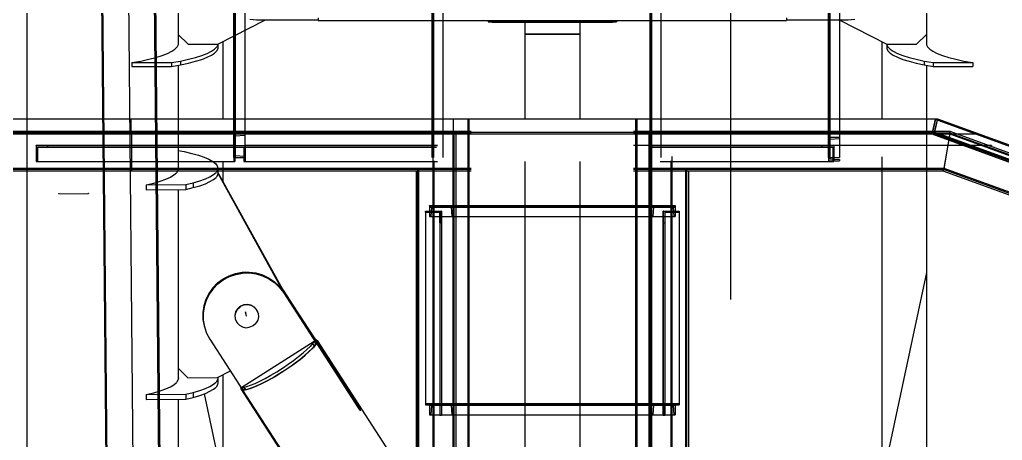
# Model space of a CAD drawing. Header units: millimetres. Extents: x 150209.93 to 150215.05, y 136675.65 to 136679.93.
# Drawn here: x 150213.5077 to 150213.6069, y 136676.4358 to 136676.4782 of the extents above; entities that cross this region are included whole.
import ezdxf

# ---------------------------------------------------------------- set-up
doc = ezdxf.new("R2010")
doc.units = ezdxf.units.MM
doc.header["$LTSCALE"] = 0.25
for name, pattern in [('CENTER', [50.8, 31.75, -6.35, 6.35, -6.35]), ('XKITLINE00', [0]), ('XKITLINE02', [4, 2, -2]), ('XKITLINE03', [6, 3, -1, 1, -1])]:
    doc.linetypes.add(name, pattern=pattern)

# ---------------------------------------------------------------- blocks, each defined once
blk = doc.blocks.new('çatıı')
at = {"color": 8, "linetype": 'CENTER'}
for p, q in [((22900, 3985.69), (22900, 5629.8)), ((23255, 3096.7), (23255, 4763.35)), ((23075, 3440.27), (22900, 4260.27)), ((23430, 3440.27), (22900, 4260.27)), ((23255, 3440.27), (23430, 4260.27)), ((22916.09, 4150.03), (22930.92, 4150.17)), ((23010.75, 4088.39), (23010.18, 4090.32))]:
    blk.add_line(p, q, dxfattribs=at)
at = {"color": 116, "linetype": 'XKITLINE02', "true_color": 0x136734}
for p, q in [((22935.26, 4489.36), (22939.69, 4010.19)), ((22935.86, 4489.37), (22940.29, 4010.19)), ((22961.96, 4489.61), (22966.39, 4010.43)), ((22962.56, 4489.61), (22966.99, 4010.44)), ((23004.32, 4292.28), (23004.32, 4168.28)), ((23004.32, 4292.28), (23004.32, 4229.63)), ((23005.02, 4292.28), (23005.02, 4168.28)), ((23009.82, 4292.28), (23009.82, 4168.28)), ((23009.82, 4292.28), (23009.82, 4232.45)), ((23104.32, 4292.28), (23104.32, 4168.28)), ((23104.32, 4292.28), (23104.32, 4237.42)), ((23105.02, 4292.28), (23105.02, 4168.28)), ((23109.82, 4292.28), (23109.82, 4168.28)), ((23109.82, 4292.28), (23109.82, 4237.42)), ((23214.32, 4280.27), (23214.32, 4168.27)), ((23214.32, 4280.27), (23214.32, 4237.42)), ((23215.02, 4280.27), (23215.02, 4168.27)), ((23219.82, 4280.27), (23219.82, 4168.27)), ((23219.82, 4280.27), (23219.82, 4237.42)), ((23304.32, 4280.28), (23304.32, 4168.27)), ((23304.32, 4280.28), (23304.32, 4237.82)), ((23305.02, 4280.28), (23305.02, 4168.27)), ((23309.82, 4280.28), (23309.82, 4168.27)), ((23309.82, 4280.28), (23309.82, 4237.75)), ((23214.97, 4209.89), (23214.97, 4010.31)), ((22823.8, 4187.77), (22951.92, 4187.77)), ((22823.8, 4187.77), (22952.32, 4187.77)), ((22951.9, 4187.77), (22951.9, 4180.27)), ((22951.9, 4187.77), (22951.92, 4187.77)), ((22951.9, 4187.77), (22951.9, 4180.27)), ((22951.9, 4187.77), (22951.9, 4180.27)), ((22951.9, 4187.77), (22976.2, 4187.77)), ((22951.92, 4187.77), (22951.93, 4181.12)), ((22952.3, 4187.77), (22952.29, 4181.12)), ((22952.32, 4187.77), (22952.32, 4180.27)), ((23115, 4187.77), (23115, 4010.31)), ((23122.41, 4187.77), (23122.41, 3000.84)), ((23122.94, 4187.77), (23122.94, 3002.41)), ((23207.04, 4187.77), (23207.04, 3002.41)), ((23207.57, 4187.77), (23207.57, 3000.84)), ((23353.8, 4187.77), (23359.4, 4187.77)), ((23358.3, 4187.77), (23356.46, 4180.27)), ((23358.24, 4187.58), (23356.46, 4180.25)), ((23358.29, 4187.59), (23356.74, 4181.1)), ((23358.35, 4187.77), (23356.75, 4181.12)), ((23359.4, 4187.77), (23357.56, 4180.27)), ((23359.4, 4187.82), (23357.61, 4180.49)), ((23359.36, 4187.77), (23357.7, 4181.12)), ((23359.35, 4187.81), (23357.74, 4181.31)), ((23358.24, 4187.58), (23358.29, 4187.59)), ((23358.24, 4187.58), (23612.09, 4094.88)), ((23358.29, 4187.59), (23612.16, 4094.88)), ((23359.35, 4187.81), (23359.4, 4187.82)), ((23359.35, 4187.81), (23613.75, 4094.91)), ((23359.36, 4187.77), (23359.4, 4187.77)), ((23359.4, 4187.82), (23506.2, 4134.22)), ((22778.75, 4180.27), (22952.32, 4180.27)), ((22778.93, 4181.12), (22952.29, 4181.12)), ((22789.07, 4181.58), (22952.64, 4181.58)), ((22789.77, 4180.73), (22952.56, 4180.73)), ((22790.44, 4180.2), (22952.63, 4180.2)), ((22951.9, 4181.12), (22951.9, 4181.12)), ((22951.9, 4181.12), (23357.7, 4181.12)), ((22951.9, 4180.27), (22951.9, 4180.27)), ((22951.9, 4180.27), (23123.99, 4180.27)), ((22952.56, 4181.58), (22952.64, 4181.58)), ((22952.56, 4181.58), (22952.56, 4180.73)), ((22952.56, 4181.58), (22952.56, 4180.73)), ((22952.56, 4181.58), (22976.2, 4181.58)), ((22952.56, 4180.73), (22952.63, 4180.2)), ((22952.56, 4180.73), (23123.99, 4180.73)), ((22952.56, 4180.73), (22952.63, 4180.2)), ((22952.63, 4180.2), (22952.63, 4162.96)), ((22952.63, 4180.2), (23123.99, 4180.2)), ((22952.63, 4180.2), (22952.63, 4162.96)), ((22952.64, 4181.58), (22952.64, 4161.58)), ((22952.64, 4181.58), (22952.64, 4161.58)), ((23004.32, 4180.28), (23009.82, 4180.28)), ((23004.32, 4180.28), (23004.32, 4168.28)), ((23009.82, 4180.28), (23009.82, 4179.6)), ((23114.92, 3997.81), (23114.92, 4180.2)), ((23115.45, 3998.62), (23115.45, 4180.73)), ((23205.99, 4181.58), (23365.77, 4181.58)), ((23205.99, 4180.73), (23365.34, 4180.73)), ((23205.99, 4180.27), (23357.56, 4180.27)), ((23205.99, 4180.2), (23365.5, 4180.2)), ((23214.53, 3998.62), (23214.53, 4180.73)), ((23215.06, 3997.81), (23215.06, 4180.2)), ((23356.46, 4180.25), (23357.61, 4180.49)), ((23356.46, 4180.27), (23357.56, 4180.27)), ((23356.46, 4180.25), (23610.87, 4087.35)), ((23356.74, 4181.1), (23357.74, 4181.31)), ((23356.74, 4181.1), (23611.13, 4088.2)), ((23357.61, 4180.49), (23612.61, 4087.37)), ((23357.74, 4181.31), (23612.63, 4088.23)), ((23365.77, 4181.57), (23362.38, 4161.52)), ((23365.77, 4181.58), (23362.4, 4161.58)), ((23365.51, 4180.19), (23362.58, 4162.91)), ((23365.5, 4180.2), (23362.6, 4162.96)), ((23365.48, 4181.58), (23365.34, 4180.73)), ((23365.34, 4180.73), (23365.5, 4180.2)), ((23365.5, 4181.67), (23365.35, 4180.82)), ((23365.35, 4180.82), (23619.91, 4087.84)), ((23365.35, 4180.82), (23365.51, 4180.19)), ((23365.5, 4181.67), (23506.2, 4130.28)), ((23365.51, 4180.19), (23620.34, 4087.12)), ((23005.02, 4179.21), (23009.82, 4179.6)), ((23005.02, 4179.21), (23005.02, 4169.34)), ((23304.32, 4178.56), (23309.82, 4178.56)), ((23304.32, 4178.56), (23304.32, 4166.56)), ((23305.02, 4177.5), (23309.82, 4177.88)), ((23305.02, 4177.5), (23305.02, 4167.62)), ((23309.82, 4178.56), (23309.82, 4177.88)), ((22904.62, 4174.29), (23009.91, 4174.29)), ((22904.62, 4174.29), (22904.62, 4166.29)), ((22905.19, 4173.49), (23009.91, 4173.49)), ((22905.19, 4173.49), (22905.19, 4166.29)), ((22910.3, 4174.29), (22910.3, 4173.49)), ((22910.3, 4173.49), (23009.91, 4173.49)), ((23004.17, 4174.29), (23107.07, 4174.29)), ((23004.17, 4174.29), (23004.17, 4173.49)), ((23004.17, 4173.49), (23106.49, 4173.49)), ((23004.23, 4174.29), (23004.23, 4166.29)), ((23004.8, 4173.49), (23004.8, 4166.29)), ((23009.4, 4173.49), (23009.4, 4166.29)), ((23009.91, 4174.29), (23009.91, 4173.49)), ((23009.98, 4174.29), (23009.98, 4166.29)), ((23213.88, 4174.29), (23307.07, 4174.29)), ((23213.88, 4173.49), (23306.46, 4173.49)), ((23300.97, 4174.29), (23300.97, 4173.49)), ((23306.46, 4173.49), (23306.46, 4166.29)), ((23307.07, 4174.29), (23307.07, 4166.29)), ((22904.62, 4166.29), (23004.8, 4166.29)), ((23004.32, 4168.28), (23009.82, 4168.28)), ((23004.32, 4168.28), (23009.82, 4168.28)), ((23005.02, 4169.34), (23009.82, 4168.96)), ((23009.4, 4166.29), (23107.07, 4166.29)), ((23009.82, 4168.96), (23009.82, 4168.28)), ((23104.64, 4168.77), (23104.64, 3002.41)), ((23105.17, 4166.61), (23105.17, 3000.84)), ((23219.37, 4166.29), (23307.07, 4166.29)), ((23224.81, 4166.61), (23224.81, 3000.84)), ((23225.34, 4168.77), (23225.34, 3002.41)), ((23304.32, 4168.27), (23309.82, 4168.27)), ((23304.32, 4166.56), (23309.82, 4166.56)), ((23305.02, 4167.62), (23309.82, 4167.24)), ((23309.82, 4167.24), (23309.82, 4166.56)), ((22807.81, 4162.96), (22952.63, 4162.96)), ((22808.2, 4162.43), (22952.56, 4162.43)), ((22823.8, 4161.58), (22952.64, 4161.58)), ((22952.63, 4162.96), (22952.56, 4162.43)), ((22952.63, 4162.96), (22952.56, 4162.43)), ((22952.56, 4162.43), (22952.56, 4161.58)), ((22952.56, 4162.43), (23123.99, 4162.43)), ((22952.56, 4162.43), (22952.56, 4161.58)), ((22952.56, 4161.58), (22952.64, 4161.58)), ((22952.56, 4161.58), (22996.28, 4161.58)), ((22952.63, 4162.96), (23123.99, 4162.96)), ((23097.15, 3998.62), (23097.15, 4162.43)), ((23097.68, 3997.81), (23097.68, 4162.96)), ((23205.99, 4162.96), (23362.6, 4162.96)), ((23205.99, 4162.43), (23362.25, 4162.43)), ((23232.3, 3997.81), (23232.3, 4162.96)), ((23232.83, 3998.62), (23232.83, 4162.43)), ((23353.8, 4161.58), (23362.4, 4161.58)), ((23362.25, 4162.47), (23362.1, 4161.62)), ((23362.1, 4161.62), (23534.52, 4098.64)), ((23362.25, 4162.43), (23362.11, 4161.58)), ((23362.6, 4162.96), (23362.25, 4162.43)), ((23362.58, 4162.91), (23362.25, 4162.47)), ((23362.25, 4162.47), (23616.15, 4069.73)), ((23362.58, 4162.91), (23616.79, 4070.06)), ((23101.02, 4140.63), (23101.02, 4141.21)), ((23101.02, 4141.21), (23109.02, 4141.21)), ((23101.02, 4141.21), (23101.02, 4043.54)), ((23101.02, 4140.63), (23108.22, 4140.63)), ((23103, 4143.96), (23227, 4143.96)), ((23103, 4143.96), (23122.5, 4143.96)), ((23103, 4143.96), (23103, 4138.46)), ((23103, 4143.96), (23103, 4138.46)), ((23103, 4143.96), (23115, 4143.96)), ((23103, 4143.26), (23227, 4143.26)), ((23104.06, 4143.26), (23103.68, 4138.46)), ((23104.06, 4143.26), (23113.93, 4143.26)), ((23108.22, 4135.4), (23108.22, 4140.63)), ((23108.22, 4140.63), (23108.22, 4038.31)), ((23109.02, 4135.4), (23109.02, 4141.21)), ((23109.02, 4141.21), (23109.02, 4038.31)), ((23113.93, 4143.26), (23114.32, 4138.46)), ((23115, 4143.96), (23115, 4138.46)), ((23215, 4143.96), (23215, 4138.46)), ((23215, 4143.96), (23227, 4143.96)), ((23216.06, 4143.26), (23215.68, 4138.46)), ((23216.06, 4143.26), (23225.94, 4143.26)), ((23221, 4141.21), (23221, 4038.31)), ((23221, 4141.21), (23229, 4141.21)), ((23221.8, 4140.63), (23221.8, 4038.31)), ((23221.8, 4140.63), (23229, 4140.63)), ((23225.94, 4143.26), (23226.32, 4138.46)), ((23227, 4143.96), (23227, 4138.46)), ((23227, 4143.96), (23227, 4138.46)), ((23229, 4141.21), (23229, 4043.54)), ((23103, 4138.46), (23227, 4138.46)), ((23103, 4138.46), (23122.5, 4138.46)), ((23103, 4138.46), (23103.68, 4138.46)), ((23108.22, 4135.4), (23109.02, 4135.4)), ((23114.32, 4138.46), (23115, 4138.46)), ((23215, 4138.46), (23215.68, 4138.46)), ((23221, 4135.4), (23221.8, 4135.4)), ((23226.32, 4138.46), (23227, 4138.46)), ((23101.02, 4044.13), (23109.02, 4044.13)), ((23101.02, 4043.54), (23108.22, 4043.54)), ((23103, 4043.96), (23227, 4043.96)), ((23103, 4043.96), (23122.5, 4043.96)), ((23103, 4043.96), (23103, 4038.46)), ((23103, 4043.96), (23103, 4038.46)), ((23103, 4043.96), (23115, 4043.96)), ((23103, 4043.26), (23227, 4043.26)), ((23104.06, 4043.26), (23103.68, 4038.46)), ((23104.06, 4043.26), (23113.93, 4043.26)), ((23113.93, 4043.26), (23114.32, 4038.46)), ((23115, 4043.96), (23115, 4038.46)), ((23215, 4043.96), (23215, 4038.46)), ((23215, 4043.96), (23227, 4043.96)), ((23216.06, 4043.26), (23215.68, 4038.46)), ((23216.06, 4043.26), (23225.94, 4043.26)), ((23221, 4038.31), (23221, 4044.13)), ((23221, 4044.13), (23229, 4044.13)), ((23221.8, 4038.31), (23221.8, 4043.54)), ((23221.8, 4043.54), (23229, 4043.54)), ((23225.94, 4043.26), (23226.32, 4038.46)), ((23227, 4043.96), (23227, 4038.46)), ((23227, 4043.96), (23227, 4038.46)), ((23229, 4043.54), (23229, 4044.13)), ((23103, 4038.46), (23227, 4038.46)), ((23103, 4038.46), (23122.5, 4038.46)), ((23103, 4038.46), (23103.68, 4038.46)), ((23108.22, 4038.31), (23109.02, 4038.31)), ((23114.32, 4038.46), (23115, 4038.46)), ((23215, 4038.46), (23215.68, 4038.46)), ((23221, 4038.31), (23221.8, 4038.31)), ((23226.32, 4038.46), (23227, 4038.46))]:
    blk.add_line(p, q, dxfattribs=at)
at = {"color": 1, "linetype": 'XKITLINE03'}
for p, q in [((22948.91, 4489.49), (22953.34, 4010.31)), ((23004.32, 4168.28), (23004.32, 4292.28)), ((23104.32, 4168.28), (23104.32, 4292.28)), ((23214.32, 4168.27), (23214.32, 4280.27)), ((23304.32, 4168.27), (23304.32, 4280.28)), ((21735, 4180.27), (22951.9, 4180.27)), ((22951.9, 4180.27), (23379.74, 4180.27)), ((23004.23, 4174.29), (22904.62, 4174.29)), ((23107.07, 4174.29), (23009.98, 4174.29)), ((23386.53, 4174.28), (23205.99, 4174.28)), ((23307.07, 4174.29), (23219.98, 4174.29)), ((23227, 4143.96), (23103, 4143.96)), ((23109.02, 4141.21), (23109.02, 4044.13)), ((23221, 4044.13), (23221, 4141.21)), ((23227, 4043.96), (23103, 4043.96))]:
    blk.add_line(p, q, dxfattribs=at)
at = {"color": 8, "linetype": 'XKITLINE00'}
for p, q in [((22976.2, 4285.7), (22976.2, 4230.39)), ((23353.8, 4285.69), (23353.8, 4230.39)), ((22996.2, 4225.47), (23020.32, 4237.83)), ((23012.35, 4238.09), (23015.8, 4237.83)), ((23015.8, 4237.83), (23046.8, 4237.83)), ((23046.8, 4238.79), (23046.8, 4237.76)), ((23046.8, 4237.76), (23046.8, 4237.48)), ((23046.8, 4237.48), (23086.8, 4237.48)), ((23086.8, 4237.48), (23087.11, 4237.48)), ((23087.11, 4237.48), (23087.39, 4237.46)), ((23087.39, 4237.46), (23087.63, 4237.45)), ((23087.63, 4237.45), (23087.8, 4237.42)), ((23087.8, 4237.42), (23242.19, 4237.42)), ((23132.57, 4237.42), (23132.57, 4236.85)), ((23132.57, 4236.85), (23133.44, 4236.78)), ((23132.57, 4236.85), (23197.42, 4236.85)), ((23133.44, 4236.78), (23134.63, 4236.69)), ((23134.63, 4236.69), (23195.36, 4236.69)), ((23151.2, 4236.69), (23151.2, 4187.77)), ((23178.8, 4236.69), (23178.8, 4187.77)), ((23195.36, 4236.69), (23196.55, 4236.78)), ((23196.55, 4236.78), (23197.42, 4236.85)), ((23197.42, 4237.42), (23197.42, 4236.85)), ((23242.19, 4237.42), (23242.36, 4237.45)), ((23242.36, 4237.45), (23242.6, 4237.46)), ((23242.6, 4237.46), (23242.89, 4237.47)), ((23242.89, 4237.47), (23243.2, 4237.48)), ((23243.2, 4237.48), (23283.2, 4237.48)), ((23283.2, 4238.79), (23283.2, 4237.76)), ((23283.2, 4237.82), (23314.2, 4237.82)), ((23283.2, 4237.76), (23283.2, 4237.48)), ((23309.67, 4237.82), (23333.8, 4225.46)), ((23314.2, 4237.82), (23317.64, 4238.09)), ((22976.2, 4230.39), (22976.2, 4225.19)), ((22976.2, 4230.39), (22981.2, 4225.47)), ((23151.2, 4230.67), (23178.8, 4230.67)), ((23151.2, 4230.51), (23178.8, 4230.51)), ((23348.8, 4225.46), (23353.8, 4230.39)), ((23353.8, 4230.39), (23353.8, 4225.18)), ((22976.23, 4225.25), (22975.68, 4224.12)), ((22976.2, 4226.45), (22976.23, 4226.38)), ((22976.23, 4226.38), (22976.23, 4225.25)), ((22981.2, 4225.47), (22996.2, 4225.47)), ((22996.23, 4225.25), (22995.68, 4224.12)), ((22996.23, 4225.48), (22996.23, 4225.25)), ((22996.23, 4225.25), (22996.23, 4223.28)), ((22998.8, 4226.8), (22998.8, 4187.77)), ((23331.2, 4226.8), (23331.2, 4187.77)), ((23333.76, 4225.48), (23333.76, 4225.25)), ((23333.76, 4225.25), (23334.31, 4224.12)), ((23333.76, 4225.25), (23333.76, 4223.28)), ((23333.8, 4225.46), (23348.8, 4225.46)), ((23353.8, 4226.45), (23353.76, 4226.38)), ((23353.76, 4226.38), (23353.76, 4225.25)), ((23353.76, 4225.25), (23354.31, 4224.12)), ((22965.01, 4218.81), (22968.16, 4219.8)), ((22968.16, 4219.8), (22970.81, 4220.84)), ((22970.81, 4220.84), (22972.96, 4221.91)), ((22972.96, 4221.91), (22974.59, 4223)), ((22975.68, 4224.12), (22974.59, 4223)), ((22985.01, 4218.81), (22988.16, 4219.8)), ((22988.16, 4219.8), (22990.81, 4220.84)), ((22990.81, 4220.84), (22992.96, 4221.91)), ((22990.81, 4218.87), (22992.96, 4219.94)), ((22992.96, 4221.91), (22994.59, 4223)), ((22992.96, 4219.94), (22994.59, 4221.03)), ((22995.68, 4224.12), (22994.59, 4223)), ((22995.68, 4222.15), (22994.59, 4221.03)), ((22996.23, 4223.28), (22995.68, 4222.15)), ((23333.76, 4223.28), (23334.31, 4222.15)), ((23334.31, 4224.12), (23335.4, 4223)), ((23334.31, 4222.15), (23335.4, 4221.03)), ((23335.4, 4223), (23337.03, 4221.9)), ((23335.4, 4221.03), (23337.03, 4219.94)), ((23337.03, 4221.9), (23339.18, 4220.83)), ((23337.03, 4219.94), (23339.18, 4218.87)), ((23339.18, 4220.83), (23341.83, 4219.8)), ((23341.83, 4219.8), (23344.98, 4218.81)), ((23354.31, 4224.12), (23355.4, 4223)), ((23355.4, 4223), (23357.03, 4221.9)), ((23357.03, 4221.9), (23359.18, 4220.83)), ((23359.18, 4220.83), (23361.83, 4219.8)), ((23361.83, 4219.8), (23364.98, 4218.81)), ((22952.88, 4216.17), (22957.34, 4216.99)), ((22952.88, 4216.17), (22972.88, 4216.17)), ((22952.88, 4216.17), (22952.88, 4214.2)), ((22957.34, 4216.99), (22961.4, 4217.87)), ((22961.4, 4217.87), (22965.01, 4218.81)), ((22972.88, 4216.17), (22977.34, 4216.99)), ((22972.88, 4216.17), (22972.88, 4214.2)), ((22972.88, 4214.2), (22977.34, 4215.02)), ((22976.2, 4214.81), (22976.2, 4162.21)), ((22977.34, 4216.99), (22981.4, 4217.87)), ((22977.34, 4216.99), (22977.34, 4215.02)), ((22977.34, 4215.02), (22981.4, 4215.9)), ((22981.4, 4217.87), (22985.01, 4218.81)), ((22981.4, 4215.9), (22985.01, 4216.84)), ((22985.01, 4216.84), (22988.16, 4217.83)), ((22988.16, 4217.83), (22990.81, 4218.87)), ((23339.18, 4218.87), (23341.83, 4217.83)), ((23341.83, 4217.83), (23344.98, 4216.84)), ((23344.98, 4218.81), (23348.59, 4217.87)), ((23344.98, 4216.84), (23348.59, 4215.9)), ((23348.59, 4217.87), (23352.65, 4216.99)), ((23348.59, 4215.9), (23352.65, 4215.02)), ((23352.65, 4216.99), (23357.11, 4216.17)), ((23352.65, 4216.99), (23352.65, 4215.02)), ((23352.65, 4215.02), (23357.11, 4214.2)), ((23353.8, 4214.81), (23353.8, 3985.69)), ((23357.11, 4216.17), (23377.11, 4216.17)), ((23357.11, 4216.17), (23357.11, 4214.2)), ((23364.98, 4218.81), (23368.59, 4217.87)), ((23368.59, 4217.87), (23372.65, 4216.99)), ((23372.65, 4216.99), (23377.11, 4216.17)), ((23377.11, 4216.17), (23377.11, 4214.2)), ((22952.88, 4214.2), (22972.88, 4214.2)), ((23357.11, 4214.2), (23377.11, 4214.2)), ((22998.8, 4180.27), (22998.8, 4180)), ((23151.2, 4180.27), (23151.2, 4180)), ((23178.8, 4180.27), (23178.8, 4180)), ((23331.2, 4180.27), (23331.2, 4180)), ((22976.2, 4171.91), (22979.22, 4171.31)), ((22979.22, 4171.31), (22983.05, 4170.4)), ((22983.05, 4170.4), (22986.44, 4169.45)), ((22986.44, 4169.45), (22989.35, 4168.45)), ((22989.35, 4168.45), (22991.77, 4167.41)), ((22991.77, 4167.41), (22993.69, 4166.33)), ((22993.69, 4166.33), (22995.09, 4165.23)), ((22995.09, 4165.23), (22995.95, 4164.12)), ((22998.8, 4166.29), (22998.8, 4156.21)), ((23151.2, 4166.29), (23151.2, 3913.66)), ((23178.8, 4166.29), (23178.8, 3870.96)), ((23331.2, 4168.57), (23331.2, 4004.3)), ((22974.07, 4159.47), (22975.35, 4160.58)), ((22976.1, 4161.69), (22975.35, 4160.58)), ((22976.31, 4162.82), (22976.1, 4161.69)), ((22976.2, 4163.2), (22976.31, 4162.82)), ((22994.05, 4159.65), (22995.32, 4160.76)), ((22996.07, 4161.87), (22995.32, 4160.76)), ((22995.95, 4164.12), (22996.28, 4163)), ((22996.28, 4163), (22996.07, 4161.87)), ((22996.28, 4160.54), (22996.07, 4159.41)), ((22996.26, 4160.4), (23029.74, 4099.73)), ((22996.28, 4163), (22996.28, 4160.54)), ((22996.28, 4160.76), (23029.66, 4100.28)), ((22960.13, 4154.45), (22963.87, 4155.37)), ((22963.87, 4155.37), (22967.15, 4156.33)), ((22967.15, 4156.33), (22969.96, 4157.35)), ((22969.96, 4157.35), (22972.27, 4158.39)), ((22972.27, 4158.39), (22974.07, 4159.47)), ((22980.11, 4154.63), (22983.84, 4155.55)), ((22983.84, 4155.55), (22987.12, 4156.51)), ((22983.84, 4155.55), (22983.84, 4153.09)), ((22987.12, 4156.51), (22989.93, 4157.53)), ((22987.12, 4154.05), (22989.93, 4155.06)), ((22989.93, 4157.53), (22992.24, 4158.57)), ((22989.93, 4155.06), (22992.24, 4156.11)), ((22992.24, 4158.57), (22994.05, 4159.65)), ((22992.24, 4156.11), (22994.05, 4157.19)), ((22994.05, 4157.19), (22995.32, 4158.29)), ((22996.07, 4159.41), (22995.32, 4158.29)), ((22960.13, 4154.45), (22980.11, 4154.63)), ((22960.13, 4154.45), (22960.13, 4151.99)), ((22960.13, 4151.99), (22980.11, 4152.17)), ((22976.2, 4152.14), (22976.2, 4056.38)), ((22980.11, 4154.63), (22980.11, 4152.17)), ((22980.11, 4152.17), (22983.84, 4153.09)), ((22983.84, 4153.09), (22987.12, 4154.05)), ((23005.17, 4109.77), (23008.57, 4110.38)), ((23008.57, 4110.38), (23012.02, 4110.46)), ((23012.02, 4110.46), (23015.43, 4110.01)), ((22996.1, 4104.96), (22998.86, 4107.02)), ((22996.23, 4104.52), (22998.99, 4106.59)), ((22998.86, 4107.02), (23001.91, 4108.64)), ((22998.99, 4106.59), (23002.04, 4108.2)), ((23001.91, 4108.64), (23005.17, 4109.77)), ((23002.04, 4108.2), (23005.3, 4109.33)), ((23005.3, 4109.33), (23008.7, 4109.94)), ((23008.7, 4109.94), (23012.15, 4110.02)), ((23012.15, 4110.02), (23015.56, 4109.57)), ((23015.43, 4110.01), (23018.72, 4109.04)), ((23015.56, 4109.57), (23018.85, 4108.6)), ((23018.72, 4109.04), (23021.82, 4107.57)), ((23018.85, 4108.6), (23021.95, 4107.13)), ((23021.82, 4107.57), (23024.64, 4105.64)), ((23021.95, 4107.13), (23024.77, 4105.2)), ((23024.64, 4105.64), (23027.11, 4103.29)), ((23353.8, 4110.19), (23301.38, 3864.57)), ((22993.7, 4102.5), (22991.72, 4099.7)), ((22993.83, 4102.06), (22991.85, 4099.26)), ((22996.1, 4104.96), (22993.7, 4102.5)), ((22996.23, 4104.52), (22993.83, 4102.06)), ((23024.77, 4105.2), (23027.24, 4102.85)), ((23027.11, 4103.29), (23029.18, 4100.59)), ((23027.11, 4103.29), (23027.24, 4102.85)), ((23027.24, 4102.85), (23029.31, 4100.15)), ((23028.47, 4102.44), (23028.74, 4102.08)), ((23028.74, 4102.08), (23028.83, 4101.78)), ((23028.74, 4102.08), (23044.76, 4077.3)), ((23029.12, 4101.26), (23044.65, 4077.23)), ((23029.18, 4100.59), (23067.12, 4041.88)), ((23029.18, 4100.59), (23029.31, 4100.15)), ((22990.2, 4096.64), (22989.18, 4093.38)), ((22990.33, 4096.2), (22989.31, 4092.94)), ((22991.72, 4099.7), (22990.2, 4096.64)), ((22991.85, 4099.26), (22990.33, 4096.2)), ((23029.31, 4100.15), (23045.88, 4074.52)), ((23029.66, 4100.28), (23030.3, 4098.86)), ((23029.66, 4100.28), (23029.89, 4099.49)), ((22989.18, 4093.38), (22988.69, 4090.01)), ((22989.31, 4092.94), (22988.82, 4089.57)), ((23006.1, 4091.95), (23005.21, 4090.45)), ((23006.14, 4091.81), (23005.25, 4090.31)), ((23006.1, 4091.95), (23007.41, 4093.1)), ((23006.14, 4091.81), (23007.45, 4092.96)), ((23007.41, 4093.1), (23007.83, 4093.37)), ((23007.41, 4093.1), (23007.45, 4092.96)), ((23007.45, 4092.96), (23007.87, 4093.23)), ((23007.83, 4093.37), (23009.44, 4094.06)), ((23007.83, 4093.37), (23007.87, 4093.23)), ((23007.87, 4093.23), (23009.48, 4093.92)), ((23009.44, 4094.06), (23011.18, 4094.24)), ((23009.48, 4093.92), (23011.22, 4094.1)), ((23011.18, 4094.24), (23012.89, 4093.88)), ((23011.22, 4094.1), (23012.93, 4093.74)), ((23012.89, 4093.88), (23014.39, 4093.01)), ((23012.93, 4093.74), (23014.44, 4092.87)), ((23014.39, 4093.01), (23015.55, 4091.73)), ((23014.44, 4092.87), (23015.59, 4091.59)), ((23015.55, 4091.73), (23015.59, 4091.59)), ((23015.55, 4091.73), (23015.82, 4091.31)), ((23015.59, 4091.59), (23015.86, 4091.17)), ((23015.82, 4091.31), (23015.86, 4091.17)), ((23015.82, 4091.31), (23016.51, 4089.74)), ((23015.86, 4091.17), (23016.55, 4089.6)), ((22988.69, 4090.01), (22988.74, 4086.61)), ((22988.74, 4086.61), (22989.33, 4083.27)), ((22988.82, 4089.57), (22988.87, 4086.18)), ((22988.87, 4086.18), (22989.46, 4082.83)), ((23005.21, 4090.45), (23004.82, 4088.77)), ((23004.82, 4088.77), (23004.99, 4087.05)), ((23005.25, 4090.31), (23004.86, 4088.63)), ((23004.86, 4088.63), (23005.03, 4086.91)), ((23004.99, 4087.05), (23005.03, 4086.91)), ((23005.03, 4086.91), (23005.72, 4085.33)), ((23016.33, 4086.19), (23015.44, 4084.7)), ((23016.72, 4087.88), (23016.33, 4086.19)), ((23016.51, 4089.74), (23016.55, 4089.6)), ((23016.55, 4089.6), (23016.72, 4087.88)), ((22989.33, 4083.27), (22989.46, 4082.83)), ((22989.46, 4082.83), (22990.58, 4079.63)), ((23005.72, 4085.33), (23005.99, 4084.92)), ((23005.99, 4084.92), (23007.14, 4083.64)), ((23007.14, 4083.64), (23008.65, 4082.77)), ((23008.65, 4082.77), (23010.36, 4082.41)), ((23010.36, 4082.41), (23012.1, 4082.59)), ((23012.1, 4082.59), (23013.7, 4083.28)), ((23013.7, 4083.28), (23014.13, 4083.55)), ((23014.13, 4083.55), (23015.44, 4084.7)), ((22990.58, 4079.63), (22992.19, 4076.64)), ((22992.19, 4076.64), (23008.76, 4051)), ((23044.38, 4077.07), (23044.78, 4077.32)), ((23044.78, 4077.32), (23044.97, 4077.14)), ((23044.94, 4076.22), (23045.08, 4076.3)), ((23044.97, 4077.14), (23045.77, 4075.9)), ((23044.97, 4077.14), (23045.09, 4076.91)), ((23045.12, 4076.63), (23045.08, 4076.3)), ((23045.08, 4076.3), (23045.88, 4075.06)), ((23045.09, 4076.91), (23045.12, 4076.63)), ((23045.12, 4076.63), (23045.92, 4075.39)), ((23045.64, 4076.11), (23045.95, 4076.31)), ((23045.77, 4075.9), (23045.89, 4075.67)), ((23045.89, 4075.67), (23045.92, 4075.39)), ((23045.95, 4076.31), (23046.31, 4075.94)), ((23046.31, 4075.94), (23046.25, 4075.29)), ((23046.31, 4075.94), (23322.07, 3649.3)), ((23008.27, 4052.42), (23044.77, 4075.55)), ((23039.22, 4069.64), (23041.18, 4071.38)), ((23041.18, 4071.38), (23042.79, 4072.97)), ((23041.99, 4070.14), (23043.59, 4071.73)), ((23044.31, 4072.3), (23042.55, 4070.51)), ((23043.99, 4074.37), (23042.79, 4072.97)), ((23044.79, 4073.13), (23043.59, 4071.73)), ((23044.77, 4075.55), (23043.99, 4074.37)), ((23043.99, 4074.37), (23044.79, 4073.13)), ((23045.55, 4073.83), (23044.31, 4072.3)), ((23044.77, 4075.55), (23045.57, 4074.31)), ((23045.57, 4074.31), (23044.79, 4073.13)), ((23045.94, 4074.54), (23045.55, 4073.83)), ((23045.57, 4074.31), (23045.94, 4074.54)), ((23045.57, 4074.32), (23045.88, 4074.52)), ((23045.74, 4074.98), (23046.25, 4075.29)), ((23045.74, 4074.98), (23045.88, 4075.06)), ((23045.83, 4074.67), (23045.88, 4074.52)), ((23045.83, 4074.67), (23045.92, 4074.53)), ((23045.92, 4075.39), (23045.88, 4075.06)), ((23045.94, 4074.54), (23067.31, 4041.46)), ((23046.25, 4075.29), (23067.62, 4042.22)), ((23031.69, 4063.91), (23034.42, 4065.86)), ((23034.42, 4065.86), (23036.95, 4067.78)), ((23034.73, 4064.14), (23037.69, 4066.37)), ((23035.22, 4064.61), (23037.75, 4066.54)), ((23036.95, 4067.78), (23039.22, 4069.64)), ((23037.69, 4066.37), (23040.32, 4068.51)), ((23037.75, 4066.54), (23040.02, 4068.4)), ((23040.02, 4068.4), (23041.99, 4070.14)), ((23040.32, 4068.51), (23042.55, 4070.51)), ((22976.2, 4061.97), (22981.13, 4057.15)), ((23025.92, 4060.14), (23028.84, 4061.99)), ((23028.21, 4059.72), (23031.54, 4061.9)), ((23028.84, 4061.99), (23031.69, 4063.91)), ((23029.64, 4060.75), (23032.49, 4062.67)), ((23031.54, 4061.9), (23034.73, 4064.14)), ((23032.49, 4062.67), (23035.22, 4064.61)), ((22976.1, 4055.86), (22975.35, 4054.74)), ((22976.31, 4056.98), (22976.1, 4055.86)), ((22976.2, 4057.37), (22976.31, 4056.98)), ((22981.13, 4057.15), (22996.11, 4057.29)), ((22996.07, 4056.04), (22995.33, 4054.92)), ((22996.28, 4057.16), (22996.07, 4056.04)), ((22996.11, 4057.29), (23002.57, 4060.57)), ((22996.23, 4057.34), (22996.28, 4057.16)), ((22996.28, 4057.16), (22996.28, 4054.7)), ((22998.8, 4058.65), (22998.8, 4004.3)), ((23017.48, 4055.45), (23020.17, 4056.83)), ((23020.17, 4056.83), (23023, 4058.4)), ((23020.97, 4055.59), (23023.81, 4057.16)), ((23021.54, 4055.79), (23024.84, 4057.66)), ((23023, 4058.4), (23025.92, 4060.14)), ((23023.81, 4057.16), (23026.72, 4058.9)), ((23024.84, 4057.66), (23028.21, 4059.72)), ((23026.72, 4058.9), (23029.64, 4060.75)), ((22967.15, 4050.5), (22969.96, 4051.51)), ((22969.96, 4051.51), (22972.27, 4052.56)), ((22972.27, 4052.56), (22974.07, 4053.64)), ((22974.07, 4053.64), (22975.35, 4054.74)), ((22987.12, 4050.68), (22989.93, 4051.69)), ((22989.93, 4051.69), (22992.24, 4052.74)), ((22992.24, 4052.74), (22994.05, 4053.82)), ((22992.24, 4050.28), (22994.05, 4051.36)), ((22994.05, 4053.82), (22995.33, 4054.92)), ((22994.05, 4051.36), (22995.33, 4052.46)), ((22996.07, 4053.58), (22995.33, 4052.46)), ((22996.28, 4054.7), (22996.07, 4053.58)), ((23007.36, 4053.17), (23007.38, 4053.02)), ((23007.38, 4053.02), (23007.49, 4052.79)), ((23007.49, 4052.79), (23008.29, 4051.55)), ((23007.49, 4052.79), (23007.68, 4052.61)), ((23007.68, 4052.61), (23007.71, 4052.63)), ((23007.68, 4052.61), (23008.49, 4051.37)), ((23007.82, 4052.16), (23007.76, 4051.51)), ((23007.76, 4051.51), (23008.12, 4051.14)), ((23007.76, 4051.51), (23283.51, 3624.87)), ((23007.82, 4052.16), (23007.88, 4052.19)), ((23008.12, 4051.14), (23008.51, 4051.39)), ((23008.12, 4051.14), (23029.5, 4018.07)), ((23008.27, 4052.42), (23009.38, 4052.45)), ((23008.27, 4052.42), (23009.07, 4051.18)), ((23008.29, 4051.55), (23008.49, 4051.37)), ((23008.49, 4051.37), (23008.51, 4051.39)), ((23008.71, 4050.95), (23009.07, 4051.18)), ((23008.71, 4050.95), (23030.08, 4017.88)), ((23008.71, 4050.95), (23009.32, 4050.88)), ((23008.76, 4051), (23009.06, 4051.2)), ((23008.79, 4051.03), (23008.8, 4051.01)), ((23009.07, 4051.18), (23010.18, 4051.21)), ((23009.32, 4050.88), (23010.93, 4051.15)), ((23009.38, 4052.45), (23010.9, 4052.78)), ((23009.38, 4052.45), (23010.18, 4051.21)), ((23010.18, 4051.21), (23011.7, 4051.54)), ((23010.9, 4052.78), (23012.79, 4053.4)), ((23010.93, 4051.15), (23013.02, 4051.8)), ((23011.7, 4051.54), (23013.59, 4052.16)), ((23012.79, 4053.4), (23015, 4054.29)), ((23013.02, 4051.8), (23015.54, 4052.81)), ((23013.59, 4052.16), (23015.8, 4053.05)), ((23015, 4054.29), (23017.48, 4055.45)), ((23015.54, 4052.81), (23018.41, 4054.15)), ((23015.8, 4053.05), (23018.28, 4054.21)), ((23018.28, 4054.21), (23020.97, 4055.59)), ((23018.41, 4054.15), (23021.54, 4055.79)), ((22960.13, 4048.62), (22963.87, 4049.53)), ((22960.13, 4048.62), (22980.11, 4048.8)), ((22960.13, 4048.62), (22960.13, 4046.16)), ((22960.13, 4046.16), (22980.11, 4046.34)), ((22963.87, 4049.53), (22967.15, 4050.5)), ((22976.2, 4046.3), (22976.2, 3985.69)), ((22980.11, 4048.8), (22983.84, 4049.71)), ((22980.11, 4048.8), (22980.11, 4046.34)), ((22980.11, 4046.34), (22983.84, 4047.25)), ((22983.84, 4049.71), (22987.12, 4050.68)), ((22983.84, 4049.71), (22983.84, 4047.25)), ((22983.84, 4047.25), (22987.12, 4048.22)), ((22987.12, 4048.22), (22989.93, 4049.23)), ((22989.26, 4048.99), (23028.61, 3864.57)), ((22989.93, 4049.23), (22992.24, 4050.28)), ((23067.12, 4041.9), (23067.62, 4042.22)), ((23067.12, 4041.88), (23067.19, 4041.65)), ((23067.25, 4041.57), (23067.81, 4041.92)), ((23067.31, 4041.46), (23067.51, 4041.19)), ((23067.51, 4041.19), (23067.71, 4040.96)), ((23067.62, 4042.22), (23067.81, 4041.92)), ((23067.71, 4040.96), (23067.89, 4040.8)), ((23067.81, 4041.92), (23067.98, 4041.62)), ((23067.98, 4041.62), (23068.12, 4041.34)), ((23068.12, 4041.34), (23068.23, 4041.1)), ((23068.23, 4041.1), (23068.3, 4040.92)), ((23068.3, 4040.92), (23068.3, 4040.9)), ((23067.89, 4040.8), (23068.06, 4040.71)), ((23068.06, 4040.71), (23068.19, 4040.7)), ((23068.19, 4040.7), (23068.27, 4040.78)), ((23068.3, 4040.9), (23068.27, 4040.78))]:
    blk.add_line(p, q, dxfattribs=at)
at = {"color": 7, "linetype": 'XKITLINE00'}
for p, q in [((23104.32, 4237.42), (23104.32, 4187.77)), ((23109.82, 4237.42), (23109.82, 4187.77)), ((23214.32, 4237.42), (23214.32, 4187.77)), ((23219.82, 4237.42), (23219.82, 4187.77)), ((23304.32, 4237.82), (23304.32, 4187.77)), ((23309.82, 4237.75), (23309.82, 4187.77)), ((23004.32, 4229.63), (23004.32, 4187.77)), ((23009.82, 4232.45), (23009.82, 4187.77)), ((22976.2, 4187.77), (23353.8, 4187.77)), ((22976.2, 4181.58), (23123.99, 4181.58)), ((23116.3, 4181.58), (23116.3, 3997.71)), ((23205.99, 4181.58), (23353.8, 4181.58)), ((23213.68, 4181.58), (23213.68, 3997.71)), ((22996.28, 4161.58), (23123.99, 4161.58)), ((23096.3, 4161.58), (23096.3, 3998.59)), ((23205.99, 4161.58), (23353.8, 4161.58)), ((23233.68, 4161.58), (23233.68, 3997.71)), ((23122.5, 4143.96), (23207.47, 4143.96)), ((23122.5, 4138.46), (23207.47, 4138.46)), ((23122.5, 4043.96), (23207.47, 4043.96)), ((23122.5, 4038.46), (23207.47, 4038.46))]:
    blk.add_line(p, q, dxfattribs=at)
at = {"color": 1, "linetype": 'XKITLINE00'}
for centre in [(22951.9, 4180.27), (22951.9, 4180.27), (23004.32, 4180.28), (23379.74, 4180.27), (23304.32, 4178.56), (22904.62, 4174.29), (23004.23, 4174.29), (23009.98, 4174.29), (23307.07, 4174.29), (23386.53, 4174.28), (23004.32, 4168.28), (23304.32, 4168.27), (23103, 4143.96), (23109.02, 4141.21), (23115, 4143.96), (23215, 4143.96), (23221, 4141.21), (23227, 4143.96), (23103, 4043.96), (23109.02, 4044.13), (23115, 4043.96), (23215, 4043.96), (23221, 4044.13), (23227, 4043.96)]:
    blk.add_circle(centre, 0.05, dxfattribs=at)
at = {"color": 8, "linetype": 'XKITLINE00'}
for centre in [(22916.09, 4150.03), (22930.92, 4150.17), (23010.18, 4090.32), (23010.75, 4088.39)]:
    blk.add_circle(centre, 0.05, dxfattribs=at)

msp = doc.modelspace()

# ---------------------------------------------------------------- block references
at = {"xscale": 0.0002000170049888334, "yscale": 0.0002000170049888334, "zscale": 0.0002000170049888334}
msp.add_blockref('çatıı', (150208.928067, 136675.630592), dxfattribs=at)

doc.saveas('drawing.dxf')
